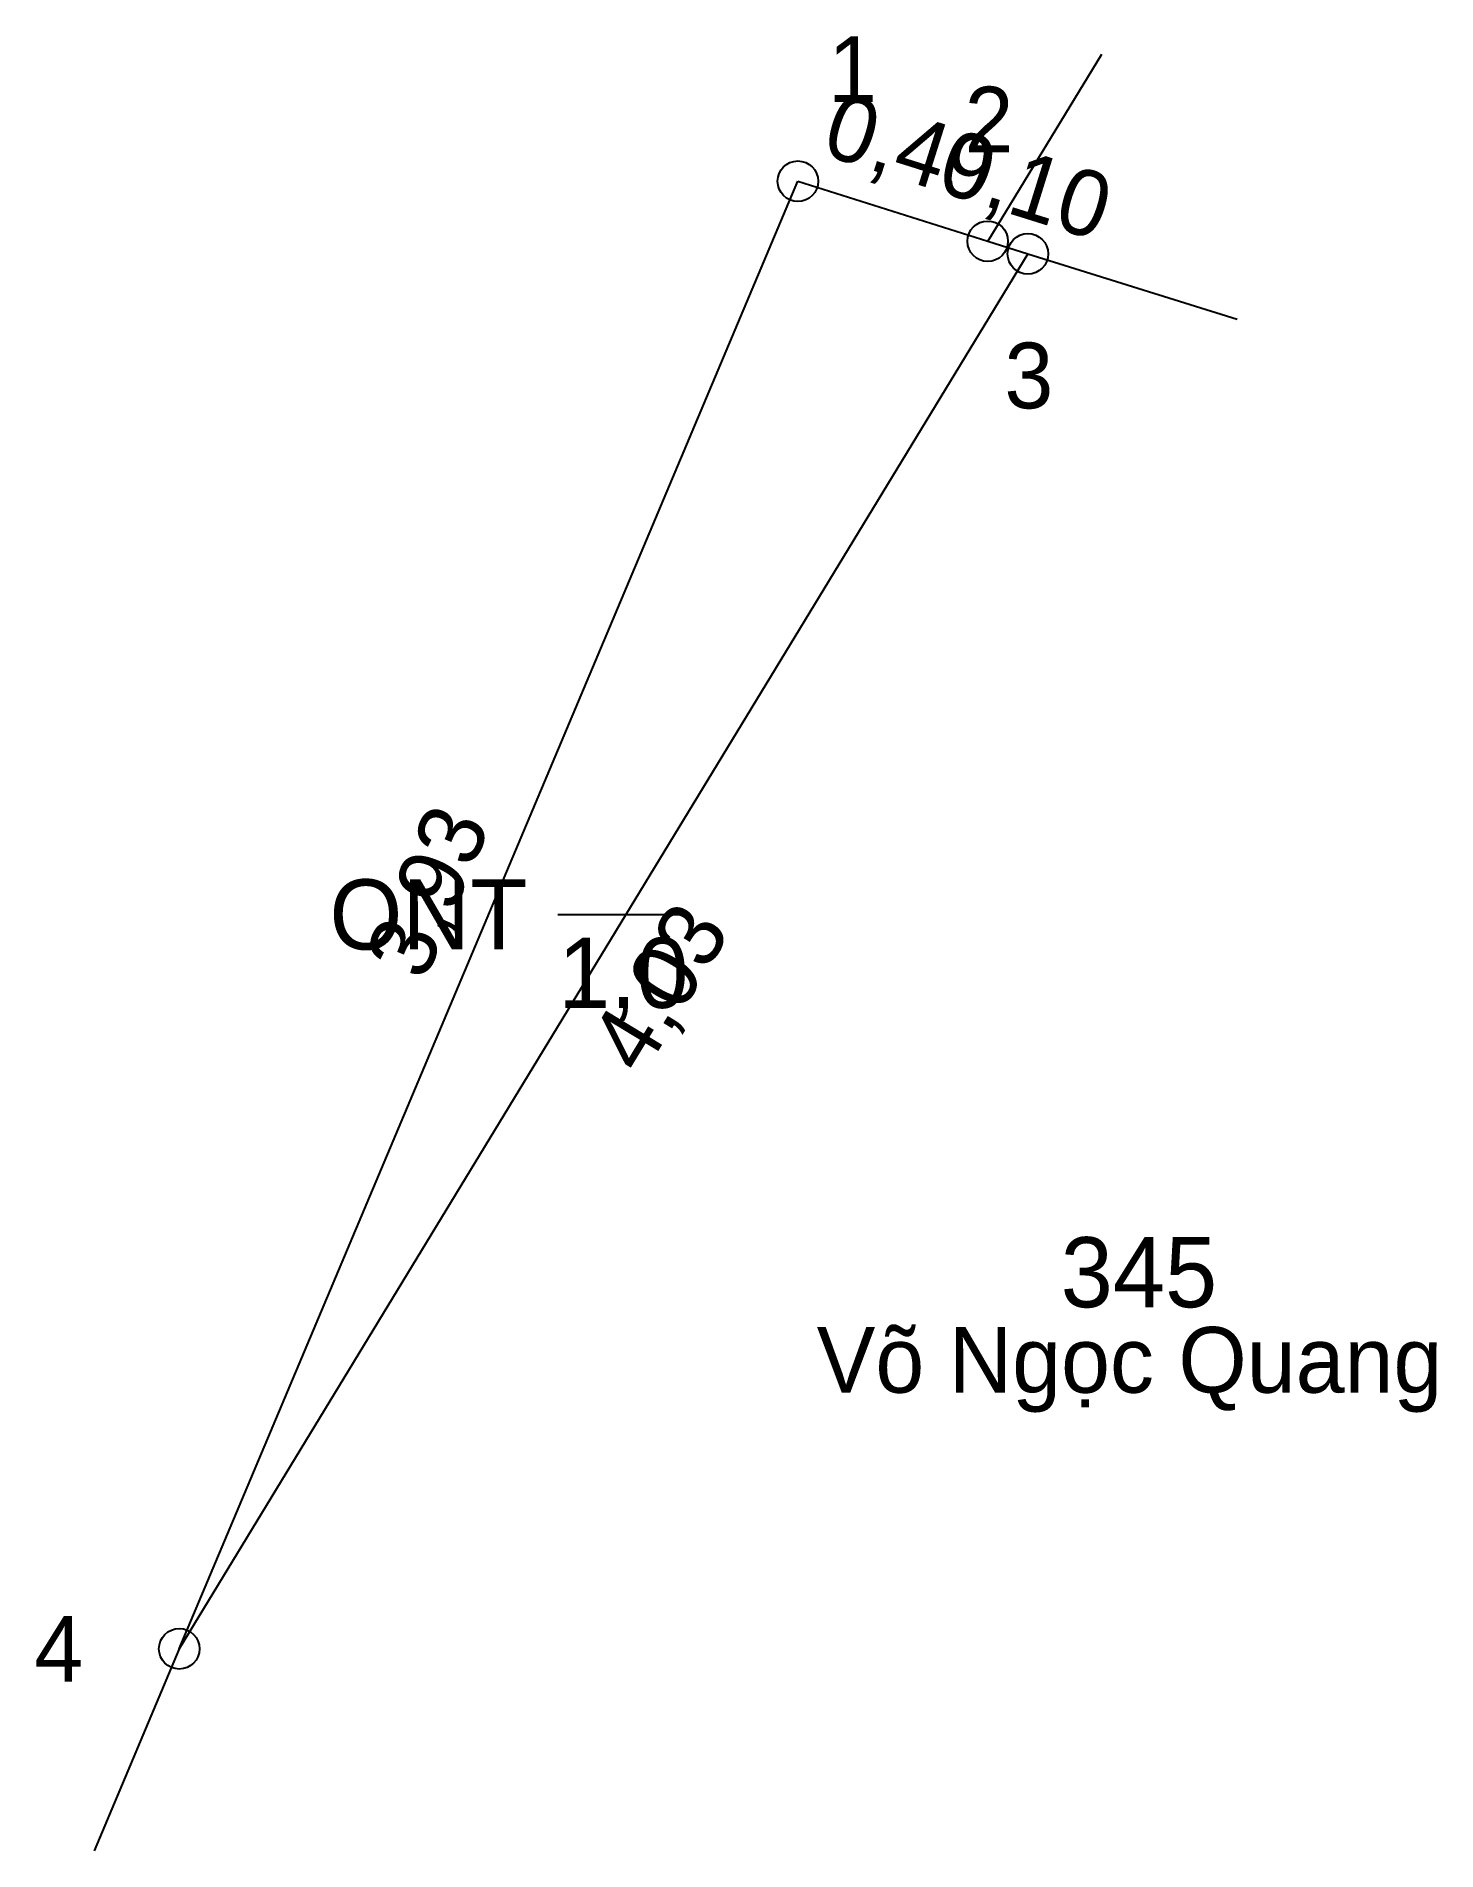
# Model space of a CAD drawing. Extents: x 540575.55 to 540579.01, y 1835295.39 to 1835299.87.
import ezdxf

# ---------------------------------------------------------------- set-up
doc = ezdxf.new("R2010")
doc.units = 0
for name, color, linetype in [('CanhThua', 7, 'Continuous'), ('ChieuDaiCanhThua', 7, 'Continuous'), ('MocDinhThua', 7, 'Continuous'), ('NhanDiaChinhThua', 7, 'Continuous'), ('NhanTuCan', 7, 'Continuous'), ('RauThua', 7, 'Continuous'), ('SoHieuDinhThua', 7, 'Continuous'), ('TenChuLanCan', 7, 'Continuous')]:
    doc.layers.add(name, color=color, linetype=linetype)

msp = doc.modelspace()

# ---------------------------------------------------------------- linework, layer by layer
at = {"layer": 'CanhThua'}
for p, q in [((540575.907, 1835295.889), (540577.432, 1835299.508)), ((540577.432, 1835299.508), (540577.9, 1835299.36)), ((540577.999, 1835299.329), (540575.907, 1835295.889)), ((540577.9, 1835299.36), (540577.999, 1835299.329))]:
    msp.add_line(p, q, dxfattribs=at)
at = {"layer": 'MocDinhThua'}
for centre in [(540577.432, 1835299.508), (540577.9, 1835299.36), (540577.999, 1835299.329), (540575.907, 1835295.889)]:
    msp.add_circle(centre, 0.05, dxfattribs=at)
at = {"layer": 'NhanDiaChinhThua'}
msp.add_line((540576.84, 1835297.7), (540577.166, 1835297.7), dxfattribs=at)
at = {"layer": 'RauThua'}
for p, q in [((540577.901, 1835299.361), (540578.1814, 1835299.8212)), ((540577.9, 1835299.36), (540577.901, 1835299.361)), ((540577.999, 1835299.329), (540578.5147, 1835299.1678)), ((540575.907, 1835295.889), (540575.6972, 1835295.3911))]:
    msp.add_line(p, q, dxfattribs=at)

# ---------------------------------------------------------------- texts
at = {"layer": 'ChieuDaiCanhThua'}
for s, rotation, p in [('0,49', 342.451, (540577.4852, 1835299.5762)), ('0,10', 342.613, (540577.7687, 1835299.486)), ('3,93', 67.1501, (540576.5113, 1835297.5317)), ('4,03', 58.6946, (540577.0489, 1835297.2988))]:
    msp.add_text(s, height=0.1621, rotation=rotation, dxfattribs=at).set_placement(p)
at = {"layer": 'NhanDiaChinhThua'}
for s, p in [('ONT', (540576.2772, 1835297.6135)), ('1,0', (540576.841, 1835297.4695))]:
    msp.add_text(s, height=0.1729, dxfattribs=at).set_placement(p)
at = {"layer": 'NhanTuCan'}
msp.add_text('345', height=0.1729, dxfattribs=at).set_placement((540578.0799, 1835296.7312))
at = {"layer": 'SoHieuDinhThua'}
for s, p in [('1', (540577.5064, 1835299.7034)), ('2', (540577.843, 1835299.579)), ('3', (540577.9412, 1835298.948)), ('4', (540575.5495, 1835295.808))]:
    msp.add_text(s, height=0.1621, dxfattribs=at).set_placement(p)
at = {"layer": 'TenChuLanCan'}
msp.add_text('Võ Ngọc Quang', height=0.162098, dxfattribs=at).set_placement((540577.4784, 1835296.5205))

doc.saveas('drawing.dxf')
